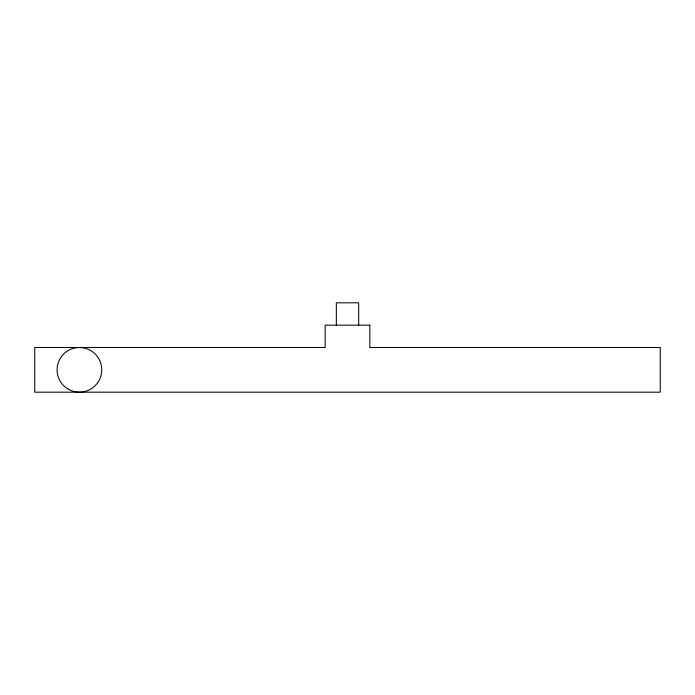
<?xml version="1.0" encoding="UTF-8"?>
<svg xmlns="http://www.w3.org/2000/svg" width="695" height="695" viewBox="0 0 695 695"><rect width="100%" height="100%" fill="white"/><g stroke="black" fill="none" stroke-linecap="round" stroke-linejoin="round"><path stroke-width="1.04" d="M358.672 325.164L358.672 302.82L336.328 302.82L336.328 325.164M369.836 325.164L325.164 325.164L325.164 347.5L34.75 347.5L34.75 392.18L660.25 392.18L660.25 347.5L369.836 347.5L369.836 325.164M68.258 389.183A22.336 22.336 0 0 0 101.765 369.836A22.336 22.336 0 0 0 68.258 350.497A22.336 22.336 0 0 0 68.258 389.183"/></g></svg>
